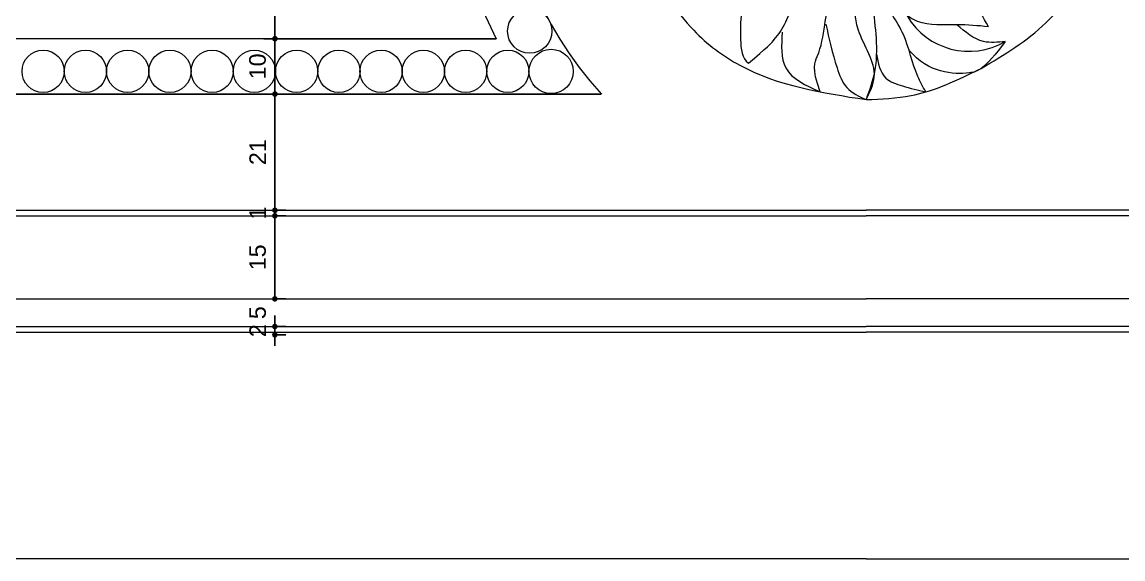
# Model space of a CAD drawing. Header units: inches. Extents: x 274057 to 444617, y 490067 to 635630.
# Drawn here: x 332926.3 to 333125.2, y 492982.7 to 493079.8 of the extents above; entities that cross this region are included whole.
import ezdxf

# ---------------------------------------------------------------- set-up
doc = ezdxf.new("R2010")
doc.units = ezdxf.units.IN
doc.header["$MEASUREMENT"] = 0
for name, color, linetype in [('CQ Grg Gypsum', 41, 'Continuous'), ('CQ PANEL DIMENSION', 1, 'Continuous'), ('CQ SPOT DETAIL DIMENSION', 9, 'Continuous'), ('STONE_OUTLINE', 7, 'Continuous')]:
    doc.layers.add(name, color=color, linetype=linetype)
doc.layers.add('CQ Marble', color=6, linetype='Continuous', lineweight=0)
doc.styles.get("Standard").update_dxf_attribs({"font": 'arial.ttf'})
doc.dimstyles.new('CQ 2', dxfattribs={"dimscale": 0.02, "dimtxt": 150, "dimasz": 50, "dimexe": 100, "dimexo": 0, "dimgap": 80, "dimtad": 1, "dimdec": 0, "dimzin": 0, "dimdsep": 46, "dimtxsty": 'Standard', "dimblk": 'DOT', "dimcen": 100, "dimclrd": 1, "dimclre": 1, "dimclrt": 3, "dimadec": 0, "dimazin": 0, "dimtfac": 1, "dimtdec": 0, "dimtofl": 0, "dimtmove": 0, "dimatfit": 3, "dimfxl": 1, "dimtolj": 1, "dimtzin": 0, "dimlwd": -1, "dimarcsym": 0})

# ---------------------------------------------------------------- blocks, each defined once
blk = doc.blocks.new('_Dot')
at = {"color": 0, "linetype": 'ByBlock', "lineweight": -2}
blk.add_line((-0.5, 0), (-1, 0), dxfattribs=at)
at = {"color": 0, "linetype": 'ByBlock', "const_width": 0.5}
blk.add_lwpolyline([(-0.25, 0, 1), (0.25, 0, 1)], format="xyb", close=True, dxfattribs=at)
blk = doc.blocks.new('*D1213')
at = {"layer": 'CQ SPOT DETAIL DIMENSION', "color": 1, "lineweight": -2, "transparency": 16777216}
for p, q in [((333011.95, 493144.74), (332969.98, 493144.74)), ((333011.95, 493076.74), (332969.98, 493076.74))]:
    blk.add_line(p, q, dxfattribs=at)
at = {"layer": 'CQ SPOT DETAIL DIMENSION', "color": 1, "transparency": 16777216}
blk.add_line((332971.98, 493143.74), (332971.98, 493077.74), dxfattribs=at)
at = {"layer": 'Defpoints', "color": 0, "transparency": 16777216}
for p in [(333011.95, 493144.74, -0.03), (332971.98, 493076.74), (333011.95, 493076.74, -0.03)]:
    blk.add_point(p, dxfattribs=at)
at = {"layer": 'CQ SPOT DETAIL DIMENSION', "color": 1, "transparency": 16777216}
for p, rotation in [((332971.98, 493144.74), 90), ((332971.98, 493076.74), 270)]:
    blk.add_blockref('_Dot', p, dxfattribs=dict(at, rotation=rotation))
at = {"layer": 'CQ SPOT DETAIL DIMENSION', "color": 3, "transparency": 16777216, "insert": (332968.85, 493110.74), "char_height": 3, "attachment_point": 5, "rotation": 90}
blk.add_mtext('\\A1;68', dxfattribs=at)
blk = doc.blocks.new('*D1214')
at = {"layer": 'CQ SPOT DETAIL DIMENSION', "color": 1, "lineweight": -2, "transparency": 16777216}
for p, q in [((333011.95, 493076.74), (332969.98, 493076.74)), ((333030.96, 493066.74), (332969.98, 493066.74))]:
    blk.add_line(p, q, dxfattribs=at)
at = {"layer": 'CQ SPOT DETAIL DIMENSION', "color": 1, "transparency": 16777216}
blk.add_line((332971.98, 493075.74), (332971.98, 493067.74), dxfattribs=at)
at = {"layer": 'Defpoints', "color": 0, "transparency": 16777216}
for p in [(333011.95, 493076.74, -0.03), (332971.98, 493066.74), (333030.96, 493066.74, -0.03)]:
    blk.add_point(p, dxfattribs=at)
at = {"layer": 'CQ SPOT DETAIL DIMENSION', "color": 1, "transparency": 16777216}
for p, rotation in [((332971.98, 493076.74), 90), ((332971.98, 493066.74), 270)]:
    blk.add_blockref('_Dot', p, dxfattribs=dict(at, rotation=rotation))
at = {"layer": 'CQ SPOT DETAIL DIMENSION', "color": 3, "transparency": 16777216, "insert": (332968.85, 493071.74), "char_height": 3, "attachment_point": 5, "rotation": 90}
blk.add_mtext('\\A1;10', dxfattribs=at)
blk = doc.blocks.new('*D1215')
at = {"layer": 'CQ SPOT DETAIL DIMENSION', "color": 1, "lineweight": -2, "transparency": 16777216}
for p, q in [((333030.96, 493066.74), (332969.98, 493066.74)), ((332971.98, 493045.74), (332973.98, 493045.74))]:
    blk.add_line(p, q, dxfattribs=at)
at = {"layer": 'CQ SPOT DETAIL DIMENSION', "color": 1, "transparency": 16777216}
blk.add_line((332971.98, 493065.74), (332971.98, 493046.74), dxfattribs=at)
at = {"layer": 'Defpoints', "color": 0, "transparency": 16777216}
for p in [(333030.96, 493066.74, -0.03), (332971.98, 493045.74, -0.03), (332971.98, 493045.74)]:
    blk.add_point(p, dxfattribs=at)
at = {"layer": 'CQ SPOT DETAIL DIMENSION', "color": 1, "transparency": 16777216}
for p, rotation in [((332971.98, 493066.74), 90), ((332971.98, 493045.74), 270)]:
    blk.add_blockref('_Dot', p, dxfattribs=dict(at, rotation=rotation))
at = {"layer": 'CQ SPOT DETAIL DIMENSION', "color": 3, "transparency": 16777216, "insert": (332968.87, 493056.24), "char_height": 3, "attachment_point": 5, "rotation": 90}
blk.add_mtext('\\A1;21', dxfattribs=at)
blk = doc.blocks.new('*D1216')
at = {"layer": 'CQ SPOT DETAIL DIMENSION', "color": 1, "transparency": 16777216}
for p, q in [((332971.98, 493046.74), (332971.98, 493047.74)), ((332971.98, 493043.74), (332971.98, 493042.74))]:
    blk.add_line(p, q, dxfattribs=at)
at = {"layer": 'CQ SPOT DETAIL DIMENSION', "color": 1, "lineweight": -2, "transparency": 16777216}
for p, q in [((332971.98, 493045.74), (332973.98, 493045.74)), ((332971.98, 493044.74), (332973.98, 493044.74))]:
    blk.add_line(p, q, dxfattribs=at)
at = {"layer": 'Defpoints', "color": 0, "transparency": 16777216}
for p in [(332971.98, 493045.74, -0.03), (332971.98, 493044.74, -0.03), (332971.98, 493044.74)]:
    blk.add_point(p, dxfattribs=at)
at = {"layer": 'CQ SPOT DETAIL DIMENSION', "color": 1, "transparency": 16777216}
for p, rotation in [((332971.98, 493045.74), 270), ((332971.98, 493044.74), 90)]:
    blk.add_blockref('_Dot', p, dxfattribs=dict(at, rotation=rotation))
at = {"layer": 'CQ SPOT DETAIL DIMENSION', "color": 3, "transparency": 16777216, "insert": (332968.87, 493045.24), "char_height": 3, "attachment_point": 5, "rotation": 90}
blk.add_mtext('\\A1;1', dxfattribs=at)
blk = doc.blocks.new('*D1217')
at = {"layer": 'CQ SPOT DETAIL DIMENSION', "color": 1, "lineweight": -2, "transparency": 16777216}
for p, q in [((332971.98, 493044.74), (332973.98, 493044.74)), ((332971.98, 493029.74), (332973.98, 493029.74))]:
    blk.add_line(p, q, dxfattribs=at)
at = {"layer": 'CQ SPOT DETAIL DIMENSION', "color": 1, "transparency": 16777216}
blk.add_line((332971.98, 493043.74), (332971.98, 493030.74), dxfattribs=at)
at = {"layer": 'Defpoints', "color": 0, "transparency": 16777216}
for p in [(332971.98, 493044.74, -0.03), (332971.98, 493029.74, -0.03), (332971.98, 493029.74)]:
    blk.add_point(p, dxfattribs=at)
at = {"layer": 'CQ SPOT DETAIL DIMENSION', "color": 1, "transparency": 16777216}
for p, rotation in [((332971.98, 493044.74), 90), ((332971.98, 493029.74), 270)]:
    blk.add_blockref('_Dot', p, dxfattribs=dict(at, rotation=rotation))
at = {"layer": 'CQ SPOT DETAIL DIMENSION', "color": 3, "transparency": 16777216, "insert": (332968.85, 493037.24), "char_height": 3, "attachment_point": 5, "rotation": 90}
blk.add_mtext('\\A1;15', dxfattribs=at)
blk = doc.blocks.new('*D1218')
at = {"layer": 'CQ SPOT DETAIL DIMENSION', "color": 1, "transparency": 16777216}
for p, q in [((332971.98, 493030.74), (332971.98, 493031.74)), ((332971.98, 493023.74), (332971.98, 493022.74))]:
    blk.add_line(p, q, dxfattribs=at)
at = {"layer": 'CQ SPOT DETAIL DIMENSION', "color": 1, "lineweight": -2, "transparency": 16777216}
for p, q in [((332971.98, 493029.74), (332973.98, 493029.74)), ((332971.98, 493024.74), (332973.98, 493024.74))]:
    blk.add_line(p, q, dxfattribs=at)
at = {"layer": 'Defpoints', "color": 0, "transparency": 16777216}
for p in [(332971.98, 493029.74, -0.03), (332971.98, 493024.74, -0.03), (332971.98, 493024.74)]:
    blk.add_point(p, dxfattribs=at)
at = {"layer": 'CQ SPOT DETAIL DIMENSION', "color": 1, "transparency": 16777216}
for p, rotation in [((332971.98, 493029.74), 270), ((332971.98, 493024.74), 90)]:
    blk.add_blockref('_Dot', p, dxfattribs=dict(at, rotation=rotation))
at = {"layer": 'CQ SPOT DETAIL DIMENSION', "color": 3, "transparency": 16777216, "insert": (332968.86, 493027.24), "char_height": 3, "attachment_point": 5, "rotation": 90}
blk.add_mtext('\\A1;5', dxfattribs=at)
blk = doc.blocks.new('*D1161')
at = {"layer": 'CQ SPOT DETAIL DIMENSION', "color": 1, "transparency": 16777216}
for p, q in [((332971.98, 493025.74), (332971.98, 493026.74)), ((332971.98, 493022.24), (332971.98, 493021.24))]:
    blk.add_line(p, q, dxfattribs=at)
at = {"layer": 'CQ SPOT DETAIL DIMENSION', "color": 1, "lineweight": -2, "transparency": 16777216}
for p, q in [((332971.98, 493024.74), (332973.98, 493024.74)), ((332971.98, 493023.24), (332973.98, 493023.24))]:
    blk.add_line(p, q, dxfattribs=at)
at = {"layer": 'Defpoints', "color": 0, "transparency": 16777216}
for p in [(332971.98, 493024.74, -0.03), (332971.98, 493023.24), (332971.98, 493023.24)]:
    blk.add_point(p, dxfattribs=at)
at = {"layer": 'CQ SPOT DETAIL DIMENSION', "color": 1, "transparency": 16777216}
for p, rotation in [((332971.98, 493024.74), 270), ((332971.98, 493023.24), 90)]:
    blk.add_blockref('_Dot', p, dxfattribs=dict(at, rotation=rotation))
at = {"layer": 'CQ SPOT DETAIL DIMENSION', "color": 3, "transparency": 16777216, "insert": (332968.87, 493023.99), "char_height": 3, "attachment_point": 5, "rotation": 90}
blk.add_mtext('\\A1;2', dxfattribs=at)
blk = doc.blocks.new('fireplace')
at = {"layer": 'CQ Marble', "lineweight": 0}
for p, q in [((374870.38, 530967.56), (374359.23, 530967.56)), ((374349.23, 530957.56), (374889.38, 530957.56)), ((374889.38, 530957.56), (374349.23, 530957.56)), ((374181.23, 530936.56), (374937.23, 530936.56)), ((375693.23, 530936.56), (374937.23, 530936.56)), ((374173.73, 530935.56), (374937.23, 530935.56)), ((375700.73, 530935.56), (374937.23, 530935.56)), ((374173.73, 530920.56), (374937.23, 530920.56)), ((375700.73, 530920.56), (374937.23, 530920.56)), ((374181.23, 530914.56), (374937.23, 530914.56)), ((374336.73, 530915.56), (374937.23, 530915.56)), ((375537.73, 530915.56), (374937.23, 530915.56)), ((375693.23, 530914.56), (374937.23, 530914.56))]:
    blk.add_line(p, q, dxfattribs=at)
for centre, radius in [((374876.44, 530968.92), 4), ((374788.52, 530961.66), 3.82), ((374796.16, 530961.66), 3.82), ((374803.79, 530961.66), 3.82), ((374811.42, 530961.66), 3.82), ((374819.06, 530961.66), 3.82), ((374826.69, 530961.66), 3.82), ((374834.32, 530961.66), 3.82), ((374841.96, 530961.66), 3.82), ((374849.59, 530961.66), 3.82), ((374857.22, 530961.66), 3.82), ((374864.86, 530961.66), 3.82), ((374872.49, 530961.66), 3.82), ((374880.31, 530961.66), 4)]:
    blk.add_circle(centre, radius, dxfattribs=at)
for centre, radius, start, end in [((374937.23, 531001.56), 65, 137.3963, 222.6037), ((374937.23, 531001.56), 75, 153.0423, 206.9577), ((374955.83, 530978.28), 13, 210.5753, 300.2293)]:
    blk.add_arc(centre, radius, start, end, dxfattribs=at)
for points, knots in [([(374958.04, 530962.19), (374962.16, 530964.66), (374969.3, 530968.93), (374979.22, 530982.17), (374980.99, 530993.62), (374982.23, 531001.56)], [0, 0, 0, 0, 14.286595, 24.755252, 48.374008, 48.374008, 48.374008, 48.374008]), ([(374928.91, 530957.97), (374927.34, 530962.3), (374929.07, 530965.18), (374929.77, 530970.72), (374931.23, 530978.18), (374931.05, 530982.43), (374930.78, 530990.85)], [0, 0, 0, 0, 3.789118, 10.79065, 21.222883, 25.209427, 25.209427, 25.209427, 25.209427]), ([(374937.23, 530988.67), (374937.52, 530983.71), (374938.05, 530974.74), (374939.79, 530963.73), (374937.82, 530958.22), (374937.23, 530956.56)], [0, 0, 0, 0, 15.012132, 27.133425, 32.38851, 32.38851, 32.38851, 32.38851]), ([(374915.98, 530963.12), (374919.22, 530965.85), (374922.07, 530968.73), (374923.59, 530972.25), (374925.75, 530978.82), (374928.1, 530986.67)], [0, 0, 0, 0, 3.529694, 10.6756, 12.495355, 12.495355, 12.495355, 12.495355]), ([(374959.32, 530969.73), (374957.45, 530969.9), (374953.23, 530970.29), (374944.74, 530969.44), (374939.19, 530978.33), (374940.17, 530984.09), (374940.52, 530986.17)], [0, 0, 0, 0, 5.700913, 12.817066, 24.040242, 30.352101, 30.352101, 30.352101, 30.352101]), ([(374897.86, 530980.75), (374900.32, 530976.63), (374904.59, 530969.49), (374917.83, 530959.57), (374929.29, 530957.79), (374937.23, 530956.56)], [0, 0, 0, 0, 14.286595, 24.755252, 48.374008, 48.374008, 48.374008, 48.374008]), ([(374948.01, 530957.95), (374947.5, 530958.87), (374945.69, 530962.13), (374944.57, 530968.62), (374940.48, 530973.8), (374938.53, 530977.06), (374937.96, 530978.02)], [0, 0, 0, 0, 3.153851, 11.150913, 19.218377, 22.562214, 22.562214, 22.562214, 22.562214]), ([(374937.23, 530956.56), (374937.91, 530957.92), (374940, 530962.08), (374934.78, 530968.79), (374935.09, 530974.61), (374935.24, 530977.44)], [0, 0, 0, 0, 4.346045, 13.247245, 21.638056, 21.638056, 21.638056, 21.638056]), ([(374914.73, 530972.39), (374914.58, 530971.64), (374914.41, 530968.16), (374914.74, 530963.96), (374915.98, 530963.12), (374915.98, 530963.12)], [7.680488, 7.680488, 7.680488, 7.680488, 13.772249, 18.280097, 18.287995, 18.287995, 18.287995, 18.287995]), ([(374929.96, 530970.18), (374930.54, 530967.57), (374931.39, 530963.68), (374933.4, 530958.34), (374935.94, 530957.16), (374937.23, 530956.56)], [0, 0, 0, 0, 8.133007, 12.117668, 16.215752, 16.215752, 16.215752, 16.215752]), ([(374962.38, 530967.05), (374961.03, 530966.91), (374957.72, 530966.56), (374955.15, 530968.77), (374953.63, 530970.08)], [0, 0, 0, 0, 3.926043, 9.622565, 9.622565, 9.622565, 9.622565]), ([(374922.07, 530968.73), (374921.92, 530966.38), (374921.61, 530961.27), (374926.35, 530959.12), (374928.91, 530957.97)], [0, 0, 0, 0, 6.452917, 14.022765, 14.022765, 14.022765, 14.022765]), ([(374962.38, 530967.05), (374958.54, 530961.95), (374955.57, 530960.92), (374948.55, 530961.28), (374944.98, 530965.51)], [10.734408, 10.734408, 10.734408, 10.734408, 17.735552, 30.137862, 30.137862, 30.137862, 30.137862]), ([(374939.09, 530964.78), (374939.41, 530963.12), (374939.95, 530960.28), (374944.18, 530958.86), (374946.62, 530958.28), (374948.01, 530957.95)], [0, 0, 0, 0, 4.649802, 7.953193, 12.325944, 12.325944, 12.325944, 12.325944]), ([(374937.23, 530956.56), (374939.97, 530956.68), (374946.37, 530956.95), (374952.26, 530959.34), (374958.04, 530962.19)], [0, 0, 0, 0, 8.175716, 19.045802, 19.045802, 19.045802, 19.045802])]:
    blk.add_open_spline(points, degree=3, knots=knots, dxfattribs=at)
blk.add_open_spline([(374959.32, 530969.73), (374958.43, 530971.38), (374957.53, 530973.03), (374956.64, 530974.68)], degree=3, dxfattribs=at)
at = {"layer": 'STONE_OUTLINE', "color": 40, "lineweight": 0}
for q in [(374372.23, 530873.56), (375502.23, 530873.56)]:
    blk.add_line((374937.23, 530873.56), q, dxfattribs=at)
blk = doc.blocks.new('FF-15 Cabinet elev B rev')
at = {"layer": 'CQ PANEL DIMENSION'}
blk.add_blockref('fireplace', (-369985.03, -529567.35, 0.02), dxfattribs=at)

msp = doc.modelspace()

# ---------------------------------------------------------------- block references
at = {"layer": 'CQ Grg Gypsum'}
msp.add_blockref('FF-15 Cabinet elev B rev', (328126.61, 491676.53, 0.02), dxfattribs=at)

# ---------------------------------------------------------------- dimensions: what is measured, and where the dimension line sits
at = {"layer": 'CQ SPOT DETAIL DIMENSION'}
for base, p1, p2, picture, middle in [((332971.98, 493076.74, 0.03), (333011.95, 493144.74, 0), (333011.95, 493076.74, 0), '*D1213', (332968.85, 493110.74, 0.03)), ((332971.98, 493066.74, 0.03), (333011.95, 493076.74, 0), (333030.96, 493066.74, 0), '*D1214', (332968.85, 493071.74, 0.03)), ((332971.98, 493045.74, 0.03), (333030.96, 493066.74, 0), (332971.98, 493045.74, 0), '*D1215', (332968.87, 493056.24, 0.03)), ((332971.98, 493029.74, 0.03), (332971.98, 493044.74, 0), (332971.98, 493029.74, 0), '*D1217', (332968.85, 493037.24, 0.03))]:
    dim = msp.add_linear_dim(base=base, p1=p1, p2=p2, angle=90, dimstyle='CQ 2', override={"dimtmove": 1}, dxfattribs=at)
    dim.commit()
    dim.dimension.update_dxf_attribs({"geometry": picture, "text_midpoint": middle})
for base, p1, p2, picture, middle in [((332971.98, 493044.74, 0.03), (332971.98, 493045.74, 0), (332971.98, 493044.74, 0), '*D1216', (332971.98, 493045.24, 0.03)), ((332971.98, 493024.74, 0.03), (332971.98, 493029.74, 0), (332971.98, 493024.74, 0), '*D1218', (332971.98, 493027.24, 0.03)), ((332971.98071303, 493023.23907042, 0.03046723), (332971.98071303, 493024.73907042, -0.00021428), (332971.98071303, 493023.23907042, 0.03046723), '*D1161', (332971.98071303, 493023.98907042, 0.03046723))]:
    dim = msp.add_linear_dim(base=base, p1=p1, p2=p2, angle=90, dimstyle='CQ 2', override={"dimtmove": 1}, dxfattribs=at)
    dim.commit()
    dim.dimension.update_dxf_attribs({"geometry": picture, "text_midpoint": middle, "dimtype": 160})

doc.saveas('drawing.dxf')
